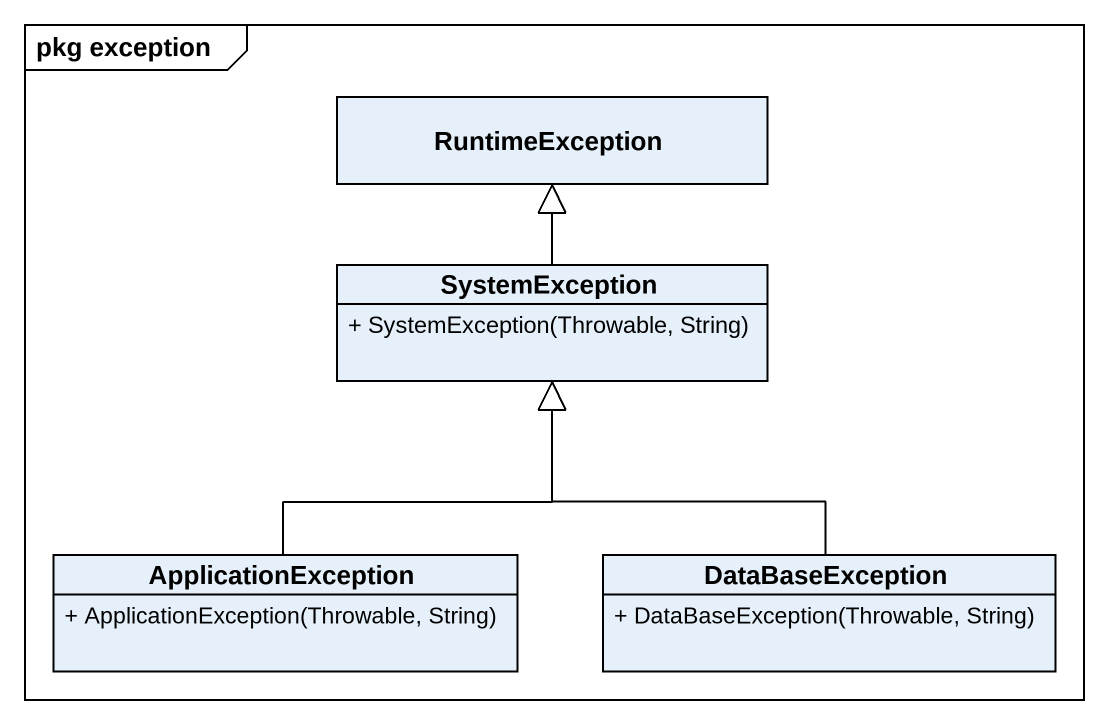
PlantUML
@startuml
mainframe pkg exception
hide circle
hide empty members
skinparam classAttributeIconSize 0
class RuntimeException
class SystemException {
  + SystemException(Throwable, String)
}
class ApplicationException {
  + ApplicationException(Throwable, String)
}
class DataBaseException {
  + DataBaseException(Throwable, String)
}
SystemException -up-|> RuntimeException
ApplicationException -up-|> SystemException
DataBaseException -up-|> SystemException
@enduml
